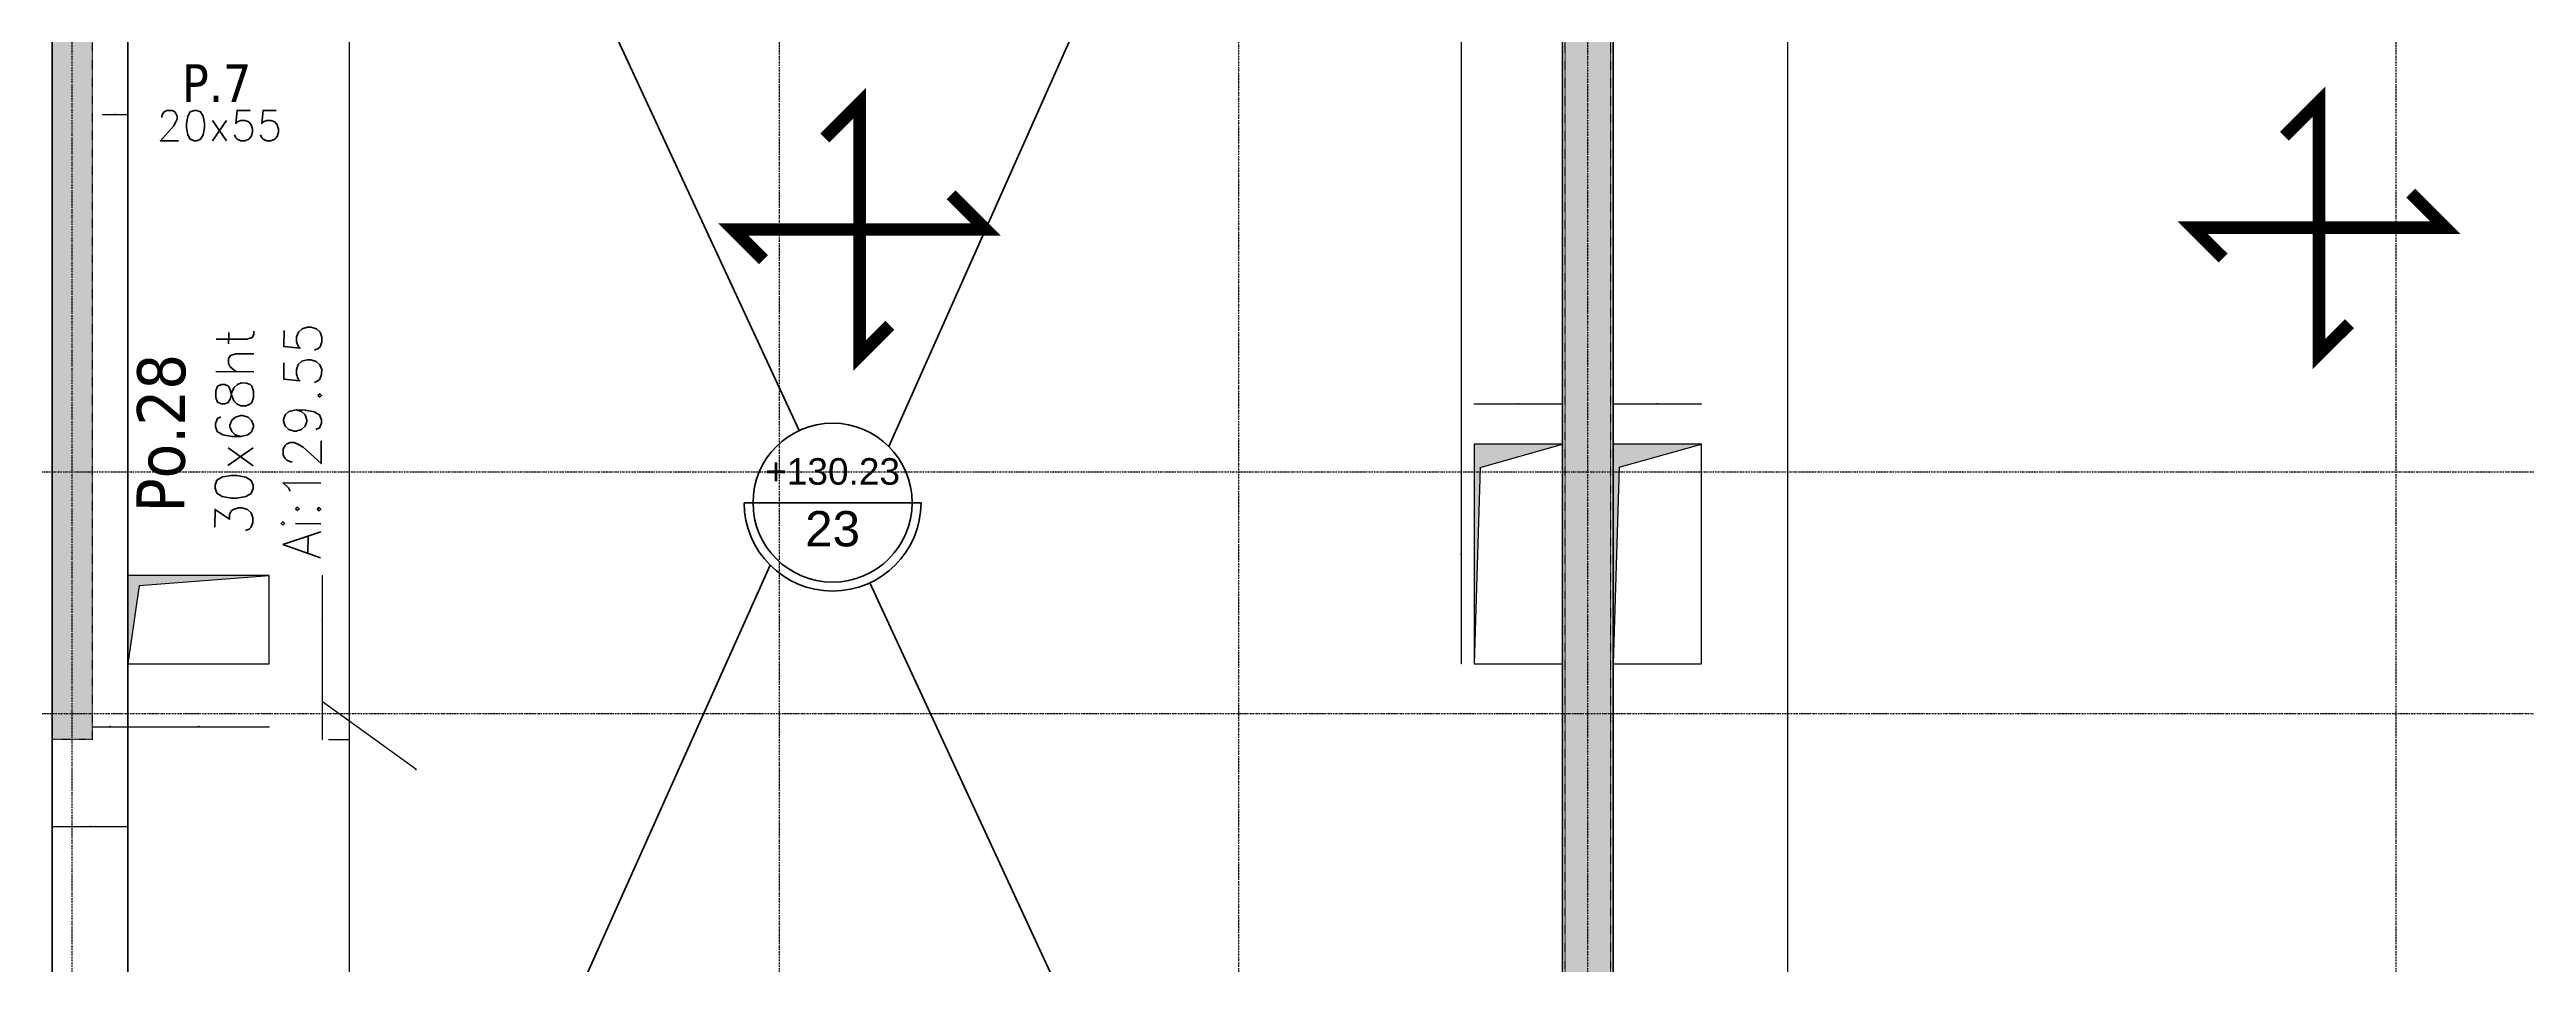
# Model space of a CAD drawing. Extents: x -12912 to 27386, y 1818 to 8189.
# Drawn here: x 2327 to 3308, y 6540 to 6903 of the extents above; entities that cross this region are included whole.
import ezdxf

# ---------------------------------------------------------------- set-up
doc = ezdxf.new("R2010")
doc.units = 0
doc.header["$MEASUREMENT"] = 0
for name, pattern in [('CACHE2', [4.7625, 3.175, -1.5875]), ('GrDotted', [0.4, 0.1, -0.1, 0.1, -0.1]), ('GrFeatureAxis', [0.85, 0.25, -0.2, 0.1, -0.2, 0.1]), ('STRICHPUNKT2_S11', [0.9, 0.7, -0.1, 0, -0.1])]:
    doc.linetypes.add(name, pattern=pattern)
doc.layers.get('0').update_dxf_attribs({"linetype": 'CONTINUOUS'})
doc.layers.get('DEFPOINTS').update_dxf_attribs({"linetype": 'CONTINUOUS'})
for name, color, linetype in [('K_ENT_M_Building_Coffrage PH Sous sol', 7, 'CONTINUOUS'), ('STR_COTATION', 1, 'CONTINUOUS'), ('STR_OPENING', 161, 'CONTINUOUS'), ('STR_RESV_DALLE', 11, 'CONTINUOUS'), ('STR_SURCH', 9, 'CACHE2'), ('STR_TXT', 102, 'CONTINUOUS')]:
    doc.layers.add(name, color=color, linetype=linetype)
for name, color, linetype, lineweight in [('STR_AXES', 4, 'STRICHPUNKT2_S11', 25), ('STR_dob_dalles', 130, 'CONTINUOUS', 35), ('STR_POUTRES', 102, 'CONTINUOUS', 35)]:
    doc.layers.add(name, color=color, linetype=linetype, lineweight=lineweight)
doc.styles.add('EPAIS', font='TAHOMA.TTF')
doc.styles.add('FIN', font='romans.shx')
doc.styles.add('GrDimensions', font='simplex.shx')
doc.dimstyles.new('GrDimensions', dxfattribs={"dimtxt": 0.09, "dimasz": 0.05, "dimexe": 0.07, "dimexo": 0, "dimgap": 0.05, "dimtad": 1, "dimzin": 0, "dimdsep": 46, "dimtxsty": 'GrDimensions', "dimblk": 'ARCHTICK', "dimblk1": 'ARCHTICK', "dimblk2": 'ARCHTICK', "dimcen": 0.09, "dimadec": 0, "dimazin": 0, "dimtfac": 1, "dimtdec": 4, "dimtmove": 0, "dimatfit": 3, "dimldrblk": 'OPEN30', "dimfxl": 0, "dimtolj": 1, "dimtzin": 0, "dimarcsym": 0})
doc.dimstyles.new('nOVO', dxfattribs={"dimscale": 1.3, "dimtxt": 0.09, "dimasz": 0.05, "dimexe": 0.07, "dimexo": 0, "dimgap": 0.05, "dimtad": 1, "dimzin": 0, "dimdsep": 46, "dimtxsty": 'GrDimensions', "dimblk": 'ARCHTICK', "dimcen": 0.09, "dimadec": 0, "dimazin": 0, "dimtfac": 1, "dimtmove": 0, "dimatfit": 3, "dimldrblk": 'OPEN30', "dimfxl": 0, "dimtolj": 1, "dimtzin": 0, "dimarcsym": 0})
doc.dimstyles.new('Novo_MALKO', dxfattribs={"dimscale": 1.3, "dimtxt": 0.09, "dimasz": 0.05, "dimexe": 0.07, "dimexo": 0, "dimgap": 0.05, "dimtad": 1, "dimdec": 0, "dimlfac": 100, "dimzin": 0, "dimdsep": 46, "dimtxsty": 'GrDimensions', "dimblk": 'ARCHTICK', "dimcen": 0.09, "dimadec": 0, "dimazin": 0, "dimtfac": 1, "dimtdec": 0, "dimtmove": 0, "dimatfit": 3, "dimldrblk": 'OPEN30', "dimfxl": 0, "dimtolj": 1, "dimtzin": 0, "dimarcsym": 0})
pattern_1 = [(0, (5243.0074, 5883.9378), (1.190625, 2.38125), [0, -2.38125])]

# ---------------------------------------------------------------- blocks, each defined once
blk = doc.blocks.new('_ArchTick')
at = {"color": 0, "linetype": 'ByBlock', "const_width": 0.15}
blk.add_lwpolyline([(-0.5, -0.5), (0.5, 0.5)], dxfattribs=at)
blk = doc.blocks.new('*D282')
at = {"layer": 'DEFPOINTS', "color": 0, "linetype": 'Continuous'}
for p in [(2437.86, 6629.59), (2446.15, 6629.59), (2439.69, 6526.59)]:
    blk.add_point(p, dxfattribs=at)
at = {"layer": 'STR_COTATION', "color": 0, "linetype": 'Continuous', "lineweight": -2}
for p, q in [((2437.86, 6629.59), (2446.25, 6629.59)), ((2446.15, 6526.59), (2446.15, 6629.59)), ((2439.69, 6526.59), (2446.25, 6526.59))]:
    blk.add_line(p, q, dxfattribs=at)
at = {"layer": 'STR_COTATION', "color": 0, "linetype": 'Continuous', "lineweight": -2, "xscale": 0.065, "yscale": 0.065, "zscale": 0.065}
for p, rotation in [((2446.15, 6629.59), 90), ((2446.15, 6526.59), 270)]:
    blk.add_blockref('_ArchTick', p, dxfattribs=dict(at, rotation=rotation))
at = {"layer": 'STR_COTATION', "color": 0, "linetype": 'Continuous', "lineweight": -3, "insert": (2446.03, 6578.09), "char_height": 0.117, "attachment_point": 5, "rotation": 90, "style": 'GrDimensions'}
blk.add_mtext('\\A1;103.00', dxfattribs=at)
blk = doc.blocks.new('_Open30')
at = {"color": 0, "linetype": 'ByBlock', "lineweight": -2}
for p, q in [((-1, 0), (0, 0)), ((0, 0), (-1, 0)), ((0, 0), (-1, 0))]:
    blk.add_line(p, q, dxfattribs=at)
blk = doc.blocks.new('*D283')
at = {"layer": 'DEFPOINTS', "color": 0, "linetype": 'Continuous'}
for p in [(2439.81, 7347.02), (2446.15, 7347.02), (2437.86, 6629.59)]:
    blk.add_point(p, dxfattribs=at)
at = {"layer": 'STR_COTATION', "color": 0, "linetype": 'Continuous', "lineweight": -2}
for p, q in [((2439.81, 7347.02), (2446.25, 7347.02)), ((2446.15, 6629.59), (2446.15, 7347.02)), ((2437.86, 6629.59), (2446.25, 6629.59))]:
    blk.add_line(p, q, dxfattribs=at)
at = {"layer": 'STR_COTATION', "color": 0, "linetype": 'Continuous', "lineweight": -2, "xscale": 0.065, "yscale": 0.065, "zscale": 0.065}
for p, rotation in [((2446.15, 7347.02), 90), ((2446.15, 6629.59), 270)]:
    blk.add_blockref('_ArchTick', p, dxfattribs=dict(at, rotation=rotation))
at = {"layer": 'STR_COTATION', "color": 0, "linetype": 'Continuous', "lineweight": -3, "insert": (2446.03, 6988.3), "char_height": 0.117, "attachment_point": 5, "rotation": 90, "style": 'GrDimensions'}
blk.add_mtext('\\A1;717.43', dxfattribs=at)
blk = doc.blocks.new('*D303')
at = {"layer": 'DEFPOINTS', "color": 0, "linetype": 'Continuous'}
for p in [(3010.66, 7104.31), (3015.56, 7104.31), (3005.1, 6099.69)]:
    blk.add_point(p, dxfattribs=at)
at = {"layer": 'STR_COTATION', "color": 0, "linetype": 'Continuous', "lineweight": -2}
for p, q in [((3010.66, 7104.31), (3015.65, 7104.31)), ((3015.56, 6099.69), (3015.56, 7104.31)), ((3005.1, 6099.69), (3015.65, 6099.69))]:
    blk.add_line(p, q, dxfattribs=at)
at = {"layer": 'STR_COTATION', "color": 0, "linetype": 'Continuous', "lineweight": -2, "xscale": 0.065, "yscale": 0.065, "zscale": 0.065}
for p, rotation in [((3015.56, 7104.31), 90), ((3015.56, 6099.69), 270)]:
    blk.add_blockref('_ArchTick', p, dxfattribs=dict(at, rotation=rotation))
at = {"layer": 'STR_COTATION', "color": 0, "linetype": 'Continuous', "lineweight": -3, "insert": (3015.43, 6602), "char_height": 0.117, "attachment_point": 5, "rotation": 90, "style": 'GrDimensions'}
blk.add_mtext('\\A1;1004.63', dxfattribs=at)
blk = doc.blocks.new('*D675')
at = {"layer": 'DEFPOINTS', "color": 0, "ltscale": 4.5}
for p in [(2358.36, 6658.91), (2344.36, 6629.59), (2358.36, 6634.62)]:
    blk.add_point(p, dxfattribs=at)
at = {"layer": 'STR_COTATION', "color": 0, "lineweight": -2, "ltscale": 4.5}
for p, q in [((2344.36, 6634.53), (2344.36, 6634.71)), ((2344.36, 6634.62), (2358.36, 6634.62)), ((2358.36, 6634.71), (2358.36, 6634.53))]:
    blk.add_line(p, q, dxfattribs=at)
at = {"layer": 'STR_COTATION', "color": 0, "lineweight": -2, "ltscale": 4.5, "xscale": 0.065, "yscale": 0.065, "zscale": 0.065, "rotation": 180}
blk.add_blockref('_ArchTick', (2344.36, 6634.62), dxfattribs=at)
at = {"layer": 'STR_COTATION', "color": 0, "lineweight": -2, "ltscale": 4.5, "xscale": 0.065, "yscale": 0.065, "zscale": 0.065}
blk.add_blockref('_ArchTick', (2358.36, 6634.62), dxfattribs=at)
at = {"layer": 'STR_COTATION', "color": 0, "ltscale": 4.5, "insert": (2351.36, 6634.74), "char_height": 0.117, "attachment_point": 5, "style": 'GrDimensions'}
blk.add_mtext('\\A1;1400', dxfattribs=at)
blk = doc.blocks.new('*D676')
at = {"layer": 'DEFPOINTS', "color": 0, "ltscale": 4.5}
for p in [(2358.36, 6658.91), (2414.36, 6659.55), (2414.36, 6634.62)]:
    blk.add_point(p, dxfattribs=at)
at = {"layer": 'STR_COTATION', "color": 0, "lineweight": -2, "ltscale": 4.5}
for p, q in [((2358.36, 6634.71), (2358.36, 6634.53)), ((2358.36, 6634.62), (2414.36, 6634.62)), ((2414.36, 6634.71), (2414.36, 6634.53))]:
    blk.add_line(p, q, dxfattribs=at)
at = {"layer": 'STR_COTATION', "color": 0, "lineweight": -2, "ltscale": 4.5, "xscale": 0.065, "yscale": 0.065, "zscale": 0.065, "rotation": 180}
blk.add_blockref('_ArchTick', (2358.36, 6634.62), dxfattribs=at)
at = {"layer": 'STR_COTATION', "color": 0, "lineweight": -2, "ltscale": 4.5, "xscale": 0.065, "yscale": 0.065, "zscale": 0.065}
blk.add_blockref('_ArchTick', (2414.36, 6634.62), dxfattribs=at)
at = {"layer": 'STR_COTATION', "color": 0, "ltscale": 4.5, "insert": (2386.36, 6634.74), "char_height": 0.117, "attachment_point": 5, "style": 'GrDimensions'}
blk.add_mtext('\\A1;5600', dxfattribs=at)
blk = doc.blocks.new('*D677')
at = {"layer": 'DEFPOINTS', "color": 0, "ltscale": 4.5}
for p in [(2414.36, 6659.55), (2435.39, 6659.55), (2344.36, 6629.59)]:
    blk.add_point(p, dxfattribs=at)
at = {"layer": 'STR_COTATION', "color": 0, "lineweight": -2, "ltscale": 4.5}
for p, q in [((2435.3, 6659.55), (2435.48, 6659.55)), ((2435.39, 6629.59), (2435.39, 6659.55)), ((2435.39, 6644.57), (2472.4, 6617.95)), ((2435.3, 6629.59), (2435.48, 6629.59)), ((2472.4, 6617.95), (2472.4, 6617.41))]:
    blk.add_line(p, q, dxfattribs=at)
at = {"layer": 'STR_COTATION', "color": 0, "lineweight": -2, "ltscale": 4.5, "xscale": 0.065, "yscale": 0.065, "zscale": 0.065}
for p, rotation in [((2435.39, 6659.55), 90), ((2435.39, 6629.59), 270)]:
    blk.add_blockref('_ArchTick', p, dxfattribs=dict(at, rotation=rotation))
at = {"layer": 'STR_COTATION', "color": 0, "ltscale": 4.5, "insert": (2472.28, 6617.68), "char_height": 0.117, "attachment_point": 5, "rotation": 90, "style": 'GrDimensions'}
blk.add_mtext('\\A1;2996', dxfattribs=at)
blk = doc.blocks.new('*D678')
at = {"layer": 'DEFPOINTS', "color": 0, "ltscale": 4.5}
for p in [(2414.36, 6694.55), (2435.39, 6694.55), (2414.36, 6659.55)]:
    blk.add_point(p, dxfattribs=at)
at = {"layer": 'STR_COTATION', "color": 0, "lineweight": -2, "ltscale": 4.5}
for p, q in [((2435.3, 6694.55), (2435.48, 6694.55)), ((2435.39, 6659.55), (2435.39, 6694.55)), ((2435.3, 6659.55), (2435.48, 6659.55))]:
    blk.add_line(p, q, dxfattribs=at)
at = {"layer": 'STR_COTATION', "color": 0, "lineweight": -2, "ltscale": 4.5, "xscale": 0.065, "yscale": 0.065, "zscale": 0.065}
for p, rotation in [((2435.39, 6694.55), 90), ((2435.39, 6659.55), 270)]:
    blk.add_blockref('_ArchTick', p, dxfattribs=dict(at, rotation=rotation))
at = {"layer": 'STR_COTATION', "color": 0, "ltscale": 4.5, "insert": (2435.27, 6677.05), "char_height": 0.117, "attachment_point": 5, "rotation": 90, "style": 'GrDimensions'}
blk.add_mtext('\\A1;3500', dxfattribs=at)
blk = doc.blocks.new('*D679')
at = {"layer": 'DEFPOINTS', "color": 0, "ltscale": 4.5}
for p in [(2926.36, 6908.81), (2886.26, 6746.55), (2891.37, 6746.55)]:
    blk.add_point(p, dxfattribs=at)
at = {"layer": 'STR_COTATION', "color": 0, "lineweight": -2, "ltscale": 4.5}
for p, q in [((2886.35, 6908.81), (2886.17, 6908.81)), ((2886.26, 6908.81), (2886.26, 6746.55)), ((2886.35, 6746.55), (2886.17, 6746.55))]:
    blk.add_line(p, q, dxfattribs=at)
at = {"layer": 'STR_COTATION', "color": 0, "lineweight": -2, "ltscale": 4.5, "xscale": 0.065, "yscale": 0.065, "zscale": 0.065}
for p, rotation in [((2886.26, 6908.81), 90), ((2886.26, 6746.55), 270)]:
    blk.add_blockref('_ArchTick', p, dxfattribs=dict(at, rotation=rotation))
at = {"layer": 'STR_COTATION', "color": 0, "ltscale": 4.5, "insert": (2886.14, 6827.68), "char_height": 0.117, "attachment_point": 5, "rotation": 90, "style": 'GrDimensions'}
blk.add_mtext('\\A1;162.26', dxfattribs=at)
blk = doc.blocks.new('*D680')
at = {"layer": 'DEFPOINTS', "color": 0, "ltscale": 4.5}
for p in [(2891.37, 6746.55), (2886.26, 6659.55), (2891.37, 6659.55)]:
    blk.add_point(p, dxfattribs=at)
at = {"layer": 'STR_COTATION', "color": 0, "lineweight": -2, "ltscale": 4.5}
for p, q in [((2886.35, 6746.55), (2886.17, 6746.55)), ((2886.26, 6746.55), (2886.26, 6659.55)), ((2886.35, 6659.55), (2886.17, 6659.55))]:
    blk.add_line(p, q, dxfattribs=at)
at = {"layer": 'STR_COTATION', "color": 0, "lineweight": -2, "ltscale": 4.5, "xscale": 0.065, "yscale": 0.065, "zscale": 0.065}
for p, rotation in [((2886.26, 6746.55), 90), ((2886.26, 6659.55), 270)]:
    blk.add_blockref('_ArchTick', p, dxfattribs=dict(at, rotation=rotation))
at = {"layer": 'STR_COTATION', "color": 0, "ltscale": 4.5, "insert": (2886.14, 6703.05), "char_height": 0.117, "attachment_point": 5, "rotation": 90, "style": 'GrDimensions'}
blk.add_mtext('\\A1;8700', dxfattribs=at)
blk = doc.blocks.new('*D681')
at = {"layer": 'DEFPOINTS', "color": 0, "ltscale": 4.5}
for p in [(2926.36, 6762.52), (2891.37, 6746.55), (2926.36, 6746.55)]:
    blk.add_point(p, dxfattribs=at)
at = {"layer": 'STR_COTATION', "color": 0, "lineweight": -2, "ltscale": 4.5}
for p, q in [((2891.37, 6762.43), (2891.37, 6762.61)), ((2891.37, 6762.52), (2926.36, 6762.52)), ((2926.36, 6762.43), (2926.36, 6762.61))]:
    blk.add_line(p, q, dxfattribs=at)
at = {"layer": 'STR_COTATION', "color": 0, "lineweight": -2, "ltscale": 4.5, "xscale": 0.065, "yscale": 0.065, "zscale": 0.065, "rotation": 180}
blk.add_blockref('_ArchTick', (2891.37, 6762.52), dxfattribs=at)
at = {"layer": 'STR_COTATION', "color": 0, "lineweight": -2, "ltscale": 4.5, "xscale": 0.065, "yscale": 0.065, "zscale": 0.065}
blk.add_blockref('_ArchTick', (2926.36, 6762.52), dxfattribs=at)
at = {"layer": 'STR_COTATION', "color": 0, "ltscale": 4.5, "insert": (2908.86, 6762.64), "char_height": 0.117, "attachment_point": 5, "style": 'GrDimensions'}
blk.add_mtext('\\A1;3499', dxfattribs=at)
blk = doc.blocks.new('*D682')
at = {"layer": 'DEFPOINTS', "color": 0, "ltscale": 4.5}
for p in [(2981.36, 6762.52), (2946.36, 6746.55), (2981.36, 6746.55)]:
    blk.add_point(p, dxfattribs=at)
at = {"layer": 'STR_COTATION', "color": 0, "lineweight": -2, "ltscale": 4.5}
for p, q in [((2946.36, 6762.43), (2946.36, 6762.61)), ((2946.36, 6762.52), (2981.36, 6762.52)), ((2981.36, 6762.43), (2981.36, 6762.61))]:
    blk.add_line(p, q, dxfattribs=at)
at = {"layer": 'STR_COTATION', "color": 0, "lineweight": -2, "ltscale": 4.5, "xscale": 0.065, "yscale": 0.065, "zscale": 0.065, "rotation": 180}
blk.add_blockref('_ArchTick', (2946.36, 6762.52), dxfattribs=at)
at = {"layer": 'STR_COTATION', "color": 0, "lineweight": -2, "ltscale": 4.5, "xscale": 0.065, "yscale": 0.065, "zscale": 0.065}
blk.add_blockref('_ArchTick', (2981.36, 6762.52), dxfattribs=at)
at = {"layer": 'STR_COTATION', "color": 0, "ltscale": 4.5, "insert": (2963.86, 6762.64), "char_height": 0.117, "attachment_point": 5, "style": 'GrDimensions'}
blk.add_mtext('\\A1;3500', dxfattribs=at)
blk = doc.blocks.new('*D758')
at = {"layer": 'DEFPOINTS', "color": 0, "ltscale": 4.5}
for p in [(2358.36, 6595.07), (2328.36, 6526.59), (2358.36, 6526.59)]:
    blk.add_point(p, dxfattribs=at)
at = {"layer": 'STR_COTATION', "color": 0, "lineweight": -2, "ltscale": 4.5}
for p, q in [((2328.36, 6594.98), (2328.36, 6595.16)), ((2328.36, 6595.07), (2358.36, 6595.07)), ((2358.36, 6594.98), (2358.36, 6595.16))]:
    blk.add_line(p, q, dxfattribs=at)
at = {"layer": 'STR_COTATION', "color": 0, "lineweight": -2, "ltscale": 4.5, "xscale": 0.065, "yscale": 0.065, "zscale": 0.065, "rotation": 180}
blk.add_blockref('_ArchTick', (2328.36, 6595.07), dxfattribs=at)
at = {"layer": 'STR_COTATION', "color": 0, "lineweight": -2, "ltscale": 4.5, "xscale": 0.065, "yscale": 0.065, "zscale": 0.065}
blk.add_blockref('_ArchTick', (2358.36, 6595.07), dxfattribs=at)
at = {"layer": 'STR_COTATION', "color": 0, "ltscale": 4.5, "insert": (2343.36, 6595.19), "char_height": 0.117, "attachment_point": 5, "style": 'GrDimensions'}
blk.add_mtext('\\A1;3000', dxfattribs=at)
blk = doc.blocks.new('*D930')
at = {"layer": 'DEFPOINTS', "color": 0, "ltscale": 4.5}
for p in [(2358.36, 6939.01), (2348.36, 6908.81), (2358.36, 6877.19)]:
    blk.add_point(p, dxfattribs=at)
at = {"layer": 'STR_COTATION', "color": 0, "lineweight": -2, "ltscale": 4.5}
for p, q in [((2348.36, 6877.28), (2348.36, 6877.1)), ((2348.36, 6877.19), (2358.36, 6877.19)), ((2358.36, 6877.28), (2358.36, 6877.1))]:
    blk.add_line(p, q, dxfattribs=at)
at = {"layer": 'STR_COTATION', "color": 0, "lineweight": -2, "ltscale": 4.5, "xscale": 0.065, "yscale": 0.065, "zscale": 0.065, "rotation": 180}
blk.add_blockref('_ArchTick', (2348.36, 6877.19), dxfattribs=at)
at = {"layer": 'STR_COTATION', "color": 0, "lineweight": -2, "ltscale": 4.5, "xscale": 0.065, "yscale": 0.065, "zscale": 0.065}
blk.add_blockref('_ArchTick', (2358.36, 6877.19), dxfattribs=at)
at = {"layer": 'STR_COTATION', "color": 0, "ltscale": 4.5, "insert": (2353.36, 6877.31), "char_height": 0.117, "attachment_point": 5, "style": 'GrDimensions'}
blk.add_mtext('\\A1;1000', dxfattribs=at)

msp = doc.modelspace()

# ---------------------------------------------------------------- hatches: boundary and pattern name
at = {"layer": 'STR_SURCH', "linetype": 'Continuous'}
h = msp.add_hatch(dxfattribs=at)
h.set_pattern_fill('DOTS', color=256, scale=1.5, style=0)
h.set_pattern_definition(pattern_1)
h.paths.add_polyline_path([(2927.311, 7206.31), (2945.408, 7206.31), (2945.408, 7347.02), (2927.311, 7347.02)])
h.paths.add_polyline_path([(2945.408, 7104.31), (2927.311, 7104.31), (2927.311, 6083.685), (2945.408, 6083.685)])
h = msp.add_hatch(dxfattribs=at)
h.set_pattern_fill('DOTS', color=256, scale=1.5, style=0)
h.set_pattern_definition(pattern_1)
h.paths.add_polyline_path([(2344.359, 6629.588), (2344.359, 7125.355), (2328.359, 7113.356), (2328.359, 6629.588)])

# ---------------------------------------------------------------- linework, layer by layer
at = {"color": 1, "linetype": 'ByBlock', "const_width": 5}
for points in [[(2648.031, 6831.636), (2648.031, 6881.636), (2634.278, 6867.882)], [(3225.842, 6832.318), (3225.842, 6882.318), (3212.089, 6868.565)], [(2648.031, 6831.636), (2698.031, 6831.636), (2684.278, 6845.389)], [(3225.842, 6832.318), (3275.842, 6832.318), (3262.089, 6846.072)], [(3187.833, 6820.327), (3175.842, 6832.318), (3225.842, 6832.318)], [(3237.833, 6794.309), (3225.842, 6782.318), (3225.842, 6832.318)], [(2610.022, 6819.645), (2598.031, 6831.636), (2648.031, 6831.636)], [(2660.022, 6793.626), (2648.031, 6781.636), (2648.031, 6831.636)]]:
    msp.add_lwpolyline(points, dxfattribs=at)
at = {"layer": 'K_ENT_M_Building_Coffrage PH Sous sol', "color": 7, "linetype": 'GrFeatureAxis'}
for points in [[(2798.165, 5842.702), (2798.165, 7548.45)], [(1350.99, 6735.625), (5461.894, 6735.625)]]:
    msp.add_lwpolyline(points, dxfattribs=at)
at = {"layer": 'STR_AXES', "linetype": 'GrFeatureAxis'}
for p, q in [((2336.36, 5622.963), (2336.36, 8022.963)), ((2616.36, 5622.963), (2616.36, 8022.963)), ((2936.36, 5622.963), (2936.36, 8022.963)), ((3256.36, 5622.963), (3256.36, 8022.963)), ((-1309.741, 6639.914), (7906.576, 6639.914))]:
    msp.add_line(p, q, dxfattribs=at)
at = {"layer": 'STR_dob_dalles', "linetype": 'Continuous', "lineweight": 35}
for p, q in [((2624.116, 6751.957), (2348.36, 7347.044)), ((2927.311, 7347.044), (2659.633, 6745.65)), ((2602.36, 6723.377), (2672.36, 6723.377)), ((2344.359, 6099.709), (2612.611, 6698.628)), ((2652.075, 6691.62), (2926.36, 6099.709))]:
    msp.add_line(p, q, dxfattribs=at)
for major_axis, start_param, end_param in [((-22.274, 22.274), 3.9269908, 10.2101761), ((24.749, 24.749), 2.3561945, 5.4977871)]:
    msp.add_ellipse((2637.36, 6723.377), major_axis=major_axis, ratio=1, start_param=start_param, end_param=end_param, dxfattribs=at)
at = {"layer": 'STR_OPENING', "linetype": 'Continuous'}
msp.add_line((2328.359, 6578.088), (2328.359, 6578.088), dxfattribs=at)
msp.add_line((2328.359, 6578.088), (2328.359, 6578.088), dxfattribs=at)
at = {"layer": 'STR_POUTRES', "linetype": 'Continuous'}
for p, q in [((2358.361, 6939.014), (2358.361, 6378.81)), ((2328.359, 6629.588), (2328.361, 6908.81)), ((2926.361, 6408.658), (2926.361, 6908.81)), ((2946.361, 6908.81), (2946.361, 6408.658)), ((2328.359, 6629.588), (2328.359, 6526.588))]:
    msp.add_line(p, q, dxfattribs=at)
at = {"layer": 'STR_RESV_DALLE', "linetype": 'Continuous'}
for p, q in [((2891.365, 6746.546), (2891.365, 6659.548)), ((2926.36, 6746.546), (2891.365, 6746.546)), ((2926.365, 6746.546), (2891.365, 6746.546)), ((2891.365, 6746.546), (2891.365, 6659.546)), ((2926.365, 6746.546), (2891.365, 6746.546)), ((2891.365, 6746.546), (2891.365, 6659.546)), ((2893.774, 6737.39), (2926.365, 6746.546)), ((2893.774, 6737.39), (2926.365, 6746.546)), ((2926.365, 6659.546), (2926.365, 6746.546)), ((2926.365, 6659.546), (2926.365, 6746.546)), ((2981.361, 6746.548), (2946.361, 6746.548)), ((2981.361, 6746.548), (2946.361, 6746.548)), ((2946.361, 6746.548), (2946.361, 6659.548)), ((2981.361, 6746.548), (2946.361, 6746.548)), ((2946.361, 6746.548), (2946.361, 6659.548)), ((2948.769, 6737.393), (2981.361, 6746.548)), ((2948.769, 6737.393), (2981.361, 6746.548)), ((2981.361, 6659.548), (2981.361, 6746.548)), ((2981.361, 6659.548), (2981.361, 6746.548)), ((2981.361, 6659.548), (2981.361, 6746.548)), ((2893.774, 6737.39), (2891.365, 6659.546)), ((2893.774, 6737.39), (2891.365, 6659.546)), ((2948.769, 6737.393), (2946.361, 6659.548)), ((2948.769, 6737.393), (2946.361, 6659.548)), ((2414.36, 6694.548), (2358.36, 6694.548)), ((2358.36, 6694.548), (2358.36, 6659.548)), ((2414.36, 6694.548), (2358.36, 6694.548)), ((2358.36, 6694.548), (2358.36, 6659.548)), ((2362.868, 6690.593), (2358.36, 6659.548)), ((2362.868, 6690.593), (2358.36, 6659.548)), ((2414.36, 6694.548), (2358.361, 6694.548)), ((2362.868, 6690.593), (2414.36, 6694.548)), ((2362.868, 6690.593), (2414.36, 6694.548)), ((2414.36, 6659.548), (2414.36, 6694.548)), ((2414.36, 6659.548), (2414.36, 6694.548)), ((2414.36, 6659.548), (2414.36, 6694.548)), ((2358.36, 6659.548), (2414.36, 6659.548)), ((2358.36, 6659.548), (2414.36, 6659.548)), ((2358.361, 6659.548), (2414.36, 6659.548)), ((2891.365, 6659.546), (2926.36, 6659.546)), ((2891.365, 6659.546), (2926.365, 6659.546)), ((2891.365, 6659.546), (2926.365, 6659.546)), ((2946.361, 6659.548), (2981.361, 6659.548)), ((2946.361, 6659.548), (2981.361, 6659.548)), ((2946.361, 6659.548), (2981.361, 6659.548))]:
    msp.add_line(p, q, dxfattribs=at)
for points in [[(2891.365, 6659.546), (2893.774, 6737.39), (2891.365, 6746.546)], [(2891.365, 6746.546), (2891.365, 6746.546), (2893.774, 6737.39), (2926.365, 6746.546)], [(2891.365, 6659.546), (2893.774, 6737.39), (2891.365, 6746.546)], [(2891.365, 6746.546), (2891.365, 6746.546), (2893.774, 6737.39), (2926.365, 6746.546)], [(2946.361, 6659.548), (2948.769, 6737.393), (2946.361, 6746.548)], [(2946.361, 6746.548), (2946.361, 6746.548), (2948.769, 6737.393), (2981.361, 6746.548)], [(2946.361, 6659.548), (2948.769, 6737.393), (2946.361, 6746.548)], [(2946.361, 6746.548), (2946.361, 6746.548), (2948.769, 6737.393), (2981.361, 6746.548)], [(2358.36, 6659.548), (2362.868, 6690.593), (2358.36, 6694.548)], [(2358.36, 6694.548), (2358.36, 6694.548), (2362.868, 6690.593), (2414.36, 6694.548)], [(2358.36, 6659.548), (2362.868, 6690.593), (2358.36, 6694.548)], [(2358.36, 6694.548), (2358.36, 6694.548), (2362.868, 6690.593), (2414.36, 6694.548)]]:
    msp.add_solid(points, dxfattribs=at)
at = {"layer": 'STR_SURCH', "linetype": 'GrDotted'}
for p, q in [((2344.359, 6629.588), (2344.359, 7125.355)), ((2927.311, 6408.658), (2927.311, 6908.81)), ((2945.408, 6408.658), (2945.408, 6908.81))]:
    msp.add_line(p, q, dxfattribs=at)
at = {"layer": 'STR_SURCH', "linetype": 'GrDotted', "ltscale": 0.25}
msp.add_line((2344.359, 6629.588), (2328.361, 6629.588), dxfattribs=at)

# ---------------------------------------------------------------- texts
at = {"layer": 'STR_dob_dalles', "linetype": 'Continuous', "lineweight": 35, "attachment_point": 8}
for s, insert, char_height in [('{\\fSwis721 Lt BT|b0|i0|c0|p34;+130.23}', (2637.36, 6730.377), 10.5), ('{\\fSwis721 Lt BT|b0|i0|c0|p34;23}', (2637.36, 6705.877), 14)]:
    msp.add_mtext(s, dxfattribs=dict(at, insert=insert, char_height=char_height))
at = {"layer": 'STR_TXT', "linetype": 'Continuous', "lineweight": -3, "attachment_point": 1}
for s, insert, char_height, style in [(' P.7', (2374.12, 6897.122), 15, 'EPAIS'), ('20x55', (2369.7, 6878.797), 12, 'FIN')]:
    msp.add_mtext(s, dxfattribs=dict(at, insert=insert, char_height=char_height, style=style))
at = {"layer": 'STR_TXT', "linetype": 'Continuous', "attachment_point": 1, "rotation": 89.648631}
for s, insert, char_height, style in [('30x68ht', (2392.804, 6710.448), 15, 'FIN'), ('Ai:129.55', (2419.634, 6701.014), 15, 'FIN'), ('Po.28', (2361.744, 6719.574), 19, 'EPAIS')]:
    msp.add_mtext(s, dxfattribs=dict(at, insert=insert, char_height=char_height, style=style))

# ---------------------------------------------------------------- dimensions: what is measured, and where the dimension line sits
at = {"layer": 'STR_COTATION', "linetype": 'Continuous', "lineweight": -3}
for base, p1, p2, picture, middle in [((2446.154, 7347.02), (2437.86, 6629.588), (2439.814, 7347.02), '*D283', (2446.031, 6988.304)), ((3015.5555, 7104.3104), (3005.0968, 6099.6851), (3010.6587, 7104.3104), '*D303', (3015.432, 6601.9978)), ((2446.154, 6629.588), (2439.694, 6526.588), (2437.86, 6629.588), '*D282', (2446.031, 6578.088))]:
    dim = msp.add_linear_dim(base=base, p1=p1, p2=p2, angle=90, dimstyle='GrDimensions', override={"dimscale": 1.3, "dimtmove": 1}, dxfattribs=at)
    dim.commit()
    dim.dimension.update_dxf_attribs({"geometry": picture, "text_midpoint": middle})
at = {"layer": 'STR_COTATION', "ltscale": 4.5}
for base, p1, p2, dimstyle, override, picture, middle in [((2358.361, 6877.188), (2348.361, 6908.81), (2358.361, 6939.014), 'nOVO', {"dimdec": 0, "dimlfac": 100, "dimtmove": 1}, '*D930', (2353.361, 6877.311)), ((2358.361, 6634.619), (2344.359, 6629.588), (2358.361, 6658.912), 'nOVO', {"dimdec": 0, "dimlfac": 100, "dimtmove": 1}, '*D675', (2351.36, 6634.743)), ((2414.36, 6634.619), (2358.361, 6658.912), (2414.36, 6659.548), 'Novo_MALKO', {"dimtmove": 1}, '*D676', (2386.36, 6634.743))]:
    dim = msp.add_linear_dim(base=base, p1=p1, p2=p2, dimstyle=dimstyle, override=override, dxfattribs=at)
    dim.commit()
    dim.dimension.update_dxf_attribs({"geometry": picture, "text_midpoint": middle})
dim = msp.add_linear_dim(base=(2886.261, 6746.546), p1=(2926.361, 6908.81), p2=(2891.365, 6746.546), angle=90, dimstyle='nOVO', dxfattribs=at)
dim.commit()
dim.dimension.update_dxf_attribs({"geometry": '*D679', "text_midpoint": (2886.138, 6827.678)})
for base, p1, p2, picture, middle in [((2926.3596, 6762.5198), (2891.3653, 6746.5458), (2926.3596, 6746.5458), '*D681', (2908.8624, 6762.6433)), ((2981.361, 6762.52), (2946.361, 6746.548), (2981.361, 6746.548), '*D682', (2963.861, 6762.643))]:
    dim = msp.add_linear_dim(base=base, p1=p1, p2=p2, dimstyle='Novo_MALKO', dxfattribs=at)
    dim.commit()
    dim.dimension.update_dxf_attribs({"geometry": picture, "text_midpoint": middle})
for base, p1, p2, picture, middle in [((2886.261, 6659.548), (2891.365, 6746.546), (2891.365, 6659.548), '*D680', (2886.138, 6703.047)), ((2435.391, 6694.548), (2414.36, 6659.548), (2414.36, 6694.548), '*D678', (2435.268, 6677.048))]:
    dim = msp.add_linear_dim(base=base, p1=p1, p2=p2, angle=90, dimstyle='Novo_MALKO', override={"dimtmove": 1}, dxfattribs=at)
    dim.commit()
    dim.dimension.update_dxf_attribs({"geometry": picture, "text_midpoint": middle})
dim = msp.add_linear_dim(base=(2435.391, 6659.548), p1=(2344.359, 6629.588), p2=(2414.36, 6659.548), angle=90, dimstyle='nOVO', override={"dimdec": 0, "dimlfac": 100, "dimtmove": 1}, dxfattribs=at)
dim.commit()
dim.dimension.update_dxf_attribs({"geometry": '*D677', "text_midpoint": (2472.405, 6617.886), "dimtype": 160})
dim = msp.add_linear_dim(base=(2358.361, 6595.066), p1=(2328.361, 6526.588), p2=(2358.361, 6526.588), dimstyle='Novo_MALKO', dxfattribs=at)
dim.commit()
dim.dimension.update_dxf_attribs({"geometry": '*D758', "text_midpoint": (2343.361, 6595.066), "dimtype": 160})

doc.saveas('drawing.dxf')
